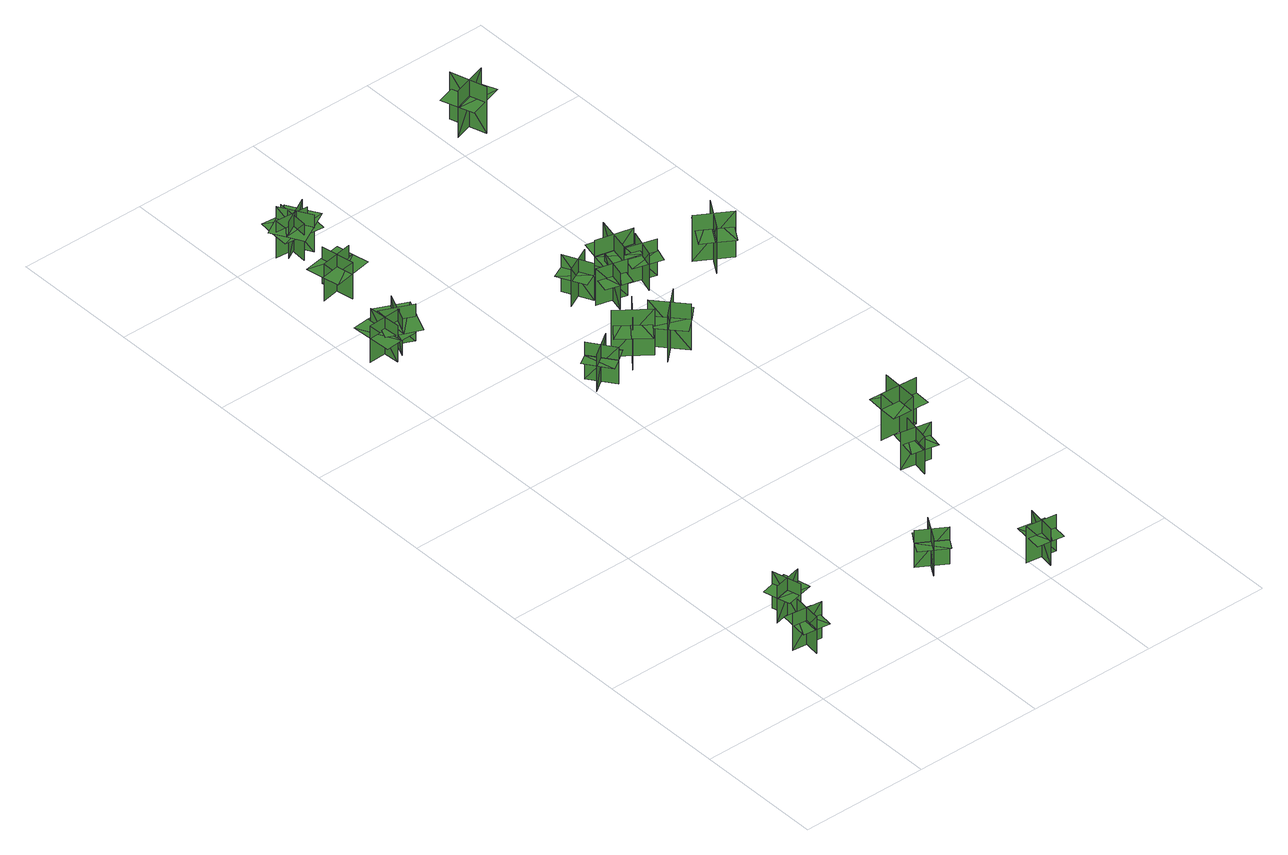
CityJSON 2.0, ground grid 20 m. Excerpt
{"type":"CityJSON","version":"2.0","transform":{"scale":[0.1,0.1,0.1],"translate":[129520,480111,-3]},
"CityObjects":{
"tree1":{"type":"SolitaryVegetationObject","geometry":[{"type":"MultiSurface","lod":"1","boundaries":[[[0,1,2]],[[0,2,3]],[[4,5,6]],[[4,6,7]],[[8,9,10]],[[8,10,11]],[[8,9,12]],[[8,12,13]]]}]},
"tree2":{"type":"SolitaryVegetationObject","geometry":[{"type":"MultiSurface","lod":"1","boundaries":[[[14,15,16]],[[14,16,17]],[[18,19,20]],[[18,20,21]],[[22,23,24]],[[22,24,25]],[[22,23,26]],[[22,26,27]]]}]},
"tree3":{"type":"SolitaryVegetationObject","geometry":[{"type":"MultiSurface","lod":"1","boundaries":[[[28,29,30]],[[28,30,31]],[[32,33,34]],[[32,34,35]],[[36,37,38]],[[36,38,39]],[[36,39,40]],[[36,40,41]]]}]},
"tree4":{"type":"SolitaryVegetationObject","geometry":[{"type":"MultiSurface","lod":"1","boundaries":[[[42,43,44]],[[42,44,45]],[[46,47,48]],[[46,48,49]],[[50,51,52]],[[50,52,53]],[[50,51,54]],[[50,54,55]]]}]},
"tree5":{"type":"SolitaryVegetationObject","geometry":[{"type":"MultiSurface","lod":"1","boundaries":[[[56,57,58]],[[56,58,59]],[[60,61,62]],[[60,62,63]],[[64,65,66]],[[64,66,67]],[[64,67,68]],[[64,68,69]]]}]},
"tree6":{"type":"SolitaryVegetationObject","geometry":[{"type":"MultiSurface","lod":"1","boundaries":[[[70,71,72]],[[70,72,73]],[[74,75,76]],[[74,76,77]],[[78,79,80]],[[78,80,81]],[[78,81,82]],[[78,82,83]]]}]},
"tree7":{"type":"SolitaryVegetationObject","geometry":[{"type":"MultiSurface","lod":"1","boundaries":[[[84,85,86]],[[84,86,87]],[[88,89,90]],[[88,90,91]],[[92,93,94]],[[92,94,95]],[[92,93,96]],[[92,96,97]]]}]},
"tree8":{"type":"SolitaryVegetationObject","geometry":[{"type":"MultiSurface","lod":"1","boundaries":[[[98,99,100]],[[98,100,101]],[[102,103,104]],[[102,104,105]],[[106,107,108]],[[106,108,109]],[[106,107,110]],[[106,110,111]]]}]},
"tree9":{"type":"SolitaryVegetationObject","geometry":[{"type":"MultiSurface","lod":"1","boundaries":[[[112,113,114]],[[112,114,115]],[[116,117,118]],[[116,118,119]],[[120,121,122]],[[120,122,123]],[[120,123,124]],[[120,124,125]]]}]},
"tree10":{"type":"SolitaryVegetationObject","geometry":[{"type":"MultiSurface","lod":"1","boundaries":[[[126,127,128]],[[126,128,129]],[[130,131,132]],[[130,132,133]],[[134,135,136]],[[134,136,137]],[[134,137,138]],[[134,138,139]]]}]},
"tree11":{"type":"SolitaryVegetationObject","geometry":[{"type":"MultiSurface","lod":"1","boundaries":[[[140,141,142]],[[140,142,143]],[[144,145,146]],[[144,146,147]],[[148,149,150]],[[148,150,151]],[[148,149,152]],[[148,152,153]]]}]},
"tree12":{"type":"SolitaryVegetationObject","geometry":[{"type":"MultiSurface","lod":"1","boundaries":[[[154,155,156]],[[154,156,157]],[[158,159,160]],[[158,160,161]],[[162,163,164]],[[162,164,165]],[[162,163,166]],[[162,166,167]]]}]},
"tree13":{"type":"SolitaryVegetationObject","geometry":[{"type":"MultiSurface","lod":"1","boundaries":[[[168,169,170]],[[168,170,171]],[[172,173,174]],[[172,174,175]],[[176,177,178]],[[176,178,179]],[[176,177,180]],[[176,180,181]]]}]},
"tree14":{"type":"SolitaryVegetationObject","geometry":[{"type":"MultiSurface","lod":"1","boundaries":[[[182,183,184]],[[182,184,185]],[[186,187,188]],[[186,188,189]],[[190,191,192]],[[190,192,193]],[[190,191,194]],[[190,194,195]]]}]},
"tree15":{"type":"SolitaryVegetationObject","geometry":[{"type":"MultiSurface","lod":"1","boundaries":[[[196,197,198]],[[196,198,199]],[[200,201,202]],[[200,202,203]],[[204,205,206]],[[204,206,207]],[[204,205,208]],[[204,208,209]]]}]},
"tree16":{"type":"SolitaryVegetationObject","geometry":[{"type":"MultiSurface","lod":"1","boundaries":[[[210,211,212]],[[210,212,213]],[[214,215,216]],[[214,216,217]],[[218,219,220]],[[218,220,221]],[[218,219,222]],[[218,222,223]]]}]},
"tree17":{"type":"SolitaryVegetationObject","geometry":[{"type":"MultiSurface","lod":"1","boundaries":[[[224,225,226]],[[224,226,227]],[[228,229,230]],[[228,230,231]],[[232,233,234]],[[232,234,235]],[[232,233,236]],[[232,236,237]]]}]},
"tree18":{"type":"SolitaryVegetationObject","geometry":[{"type":"MultiSurface","lod":"1","boundaries":[[[238,239,240]],[[238,240,241]],[[242,243,244]],[[242,244,245]],[[246,247,248]],[[246,248,249]],[[246,247,250]],[[246,250,251]]]}]},
"tree19":{"type":"SolitaryVegetationObject","geometry":[{"type":"MultiSurface","lod":"1","boundaries":[[[252,253,254]],[[252,254,255]],[[256,257,258]],[[256,258,259]],[[260,261,262]],[[260,262,263]],[[260,261,264]],[[260,264,265]]]}]},
"tree20":{"type":"SolitaryVegetationObject","geometry":[{"type":"MultiSurface","lod":"1","boundaries":[[[266,267,268]],[[266,268,269]],[[270,271,272]],[[270,272,273]],[[274,275,276]],[[274,276,277]],[[274,275,278]],[[274,278,279]]]}]}
},
"vertices":[
[51,113,17],[46,67,17],[46,67,79],[51,113,79],[26,93,17],[73,88,17],[73,88,79],[26,93,79],[49,113,58],[44,67,58],[67,64,58],[73,111,58],[25,69,58],[30,115,58],
[49,151,17],[94,162,17],[94,162,79],[49,151,79],[76,135,17],[65,180,17],[65,180,79],[76,135,79],[49,150,59],[95,161,59],[89,184,59],[44,173,59],[99,142,59],[54,131,59],
[57,935,16],[57,935,78],[4,932,78],[4,932,16],[32,909,16],[32,909,78],[29,960,78],[29,960,16],[33,901,57],[59,902,57],[56,966,57],[29,965,57],[2,963,57],[6,899,57],
[267,125,15],[308,100,15],[308,100,78],[267,125,78],[275,94,15],[299,134,15],[299,134,78],[275,94,78],[266,123,57],[307,99,57],[319,119,57],[279,143,57],[297,83,57],[257,107,57],
[79,926,18],[79,926,80],[31,948,80],[31,948,18],[45,914,18],[45,914,80],[66,961,80],[66,961,18],[42,907,60],[67,896,60],[93,954,60],[68,965,60],[44,976,60],[18,918,60],
[67,1104,15],[67,1104,77],[76,1052,77],[76,1052,15],[96,1083,15],[96,1083,77],[45,1074,77],[45,1074,15],[104,1085,57],[99,1111,57],[36,1100,57],[41,1073,57],[46,1047,57],[109,1059,57],
[408,9,15],[415,56,15],[415,56,77],[408,9,77],[434,28,15],[387,35,15],[387,35,77],[434,28,77],[410,9,56],[417,55,56],[393,59,56],[387,12,56],[435,53,56],[429,6,56],
[199,720,15],[226,682,15],[226,682,77],[199,720,77],[193,689,15],[232,716,15],[232,716,77],[193,689,77],[198,719,56],[225,681,56],[244,695,56],[217,733,56],[209,670,56],[182,709,56],
[89,1215,10],[89,1215,72],[85,1162,72],[85,1162,10],[112,1187,10],[112,1187,72],[61,1191,72],[61,1191,10],[120,1186,52],[122,1213,52],[59,1219,52],[56,1192,52],[54,1165,52],[117,1159,52],
[106,1166,12],[106,1166,74],[80,1213,74],[80,1213,12],[71,1177,12],[71,1177,74],[116,1202,74],[116,1202,12],[64,1173,54],[77,1150,54],[133,1181,54],[120,1204,54],[107,1228,54],[51,1196,54],
[294,735,19],[257,689,19],[257,689,97],[294,735,97],[254,730,19],[300,694,19],[300,694,97],[254,730,97],[292,736,71],[256,690,71],[279,672,71],[315,718,71],[237,705,71],[274,751,71],
[427,325,4],[418,279,4],[418,279,67],[427,325,67],[400,307,4],[446,298,4],[446,298,67],[400,307,67],[425,325,46],[416,279,46],[439,274,46],[448,320,46],[398,282,46],[407,329,46],
[346,673,17],[307,717,17],[307,717,95],[346,673,95],[348,713,17],[305,674,17],[305,674,95],[348,713,95],[348,674,69],[309,718,69],[287,698,69],[326,655,69],[326,734,69],[365,690,69],
[481,370,3],[422,373,3],[422,373,82],[481,370,82],[454,400,3],[451,341,3],[451,341,82],[454,400,82],[481,372,56],[422,375,56],[421,346,56],[479,343,56],[424,399,56],[482,396,56],
[317,838,17],[296,881,17],[296,881,80],[317,838,80],[327,869,17],[285,848,17],[285,848,80],[327,869,80],[318,839,59],[297,881,59],[276,871,59],[297,829,59],[314,890,59],[335,848,59],
[329,799,19],[340,844,19],[340,844,81],[329,799,81],[356,815,19],[310,827,19],[310,827,81],[356,815,81],[330,798,60],[341,844,60],[318,850,60],[307,804,60],[360,840,60],[348,794,60],
[337,860,17],[394,847,17],[394,847,95],[337,860,95],[358,826,17],[371,883,17],[371,883,95],[358,826,95],[336,858,69],[394,845,69],[400,874,69],[343,887,69],[388,822,69],[331,835,69],
[415,823,18],[370,836,18],[370,836,80],[415,823,80],[400,851,18],[386,806,18],[386,806,80],[400,851,80],[416,824,60],[371,838,60],[364,815,60],[409,802,60],[376,856,60],[421,842,60],
[511,827,16],[480,777,16],[480,777,94],[511,827,94],[472,818,16],[522,787,16],[522,787,94],[472,818,94],[510,828,68],[479,778,68],[504,762,68],[535,812,68],[459,790,68],[490,840,68],
[409,1224,16],[465,1242,16],[465,1242,95],[409,1224,95],[444,1206,16],[427,1262,16],[427,1262,95],[444,1206,95],[409,1222,68],[465,1240,68],[456,1268,68],[400,1250,68],[473,1218,68],[417,1200,68]
]}
